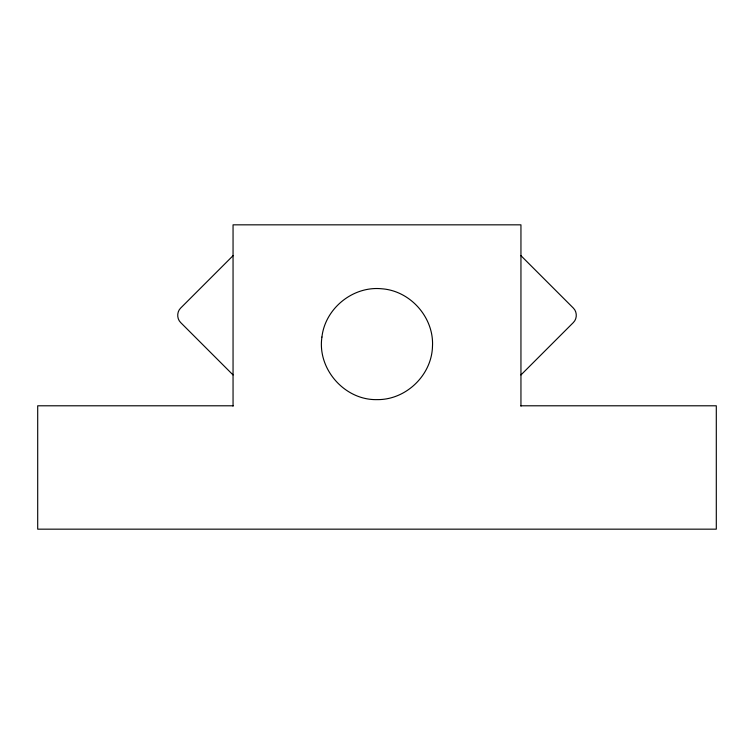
<?xml version="1.0" encoding="UTF-8"?>
<svg xmlns="http://www.w3.org/2000/svg" width="754" height="754" viewBox="0 0 754 754"><rect width="100%" height="100%" fill="white"/><g stroke="black" fill="none" stroke-linecap="round" stroke-linejoin="round"><path stroke-width="1.13" d="M233.052 255.672L180.687 308.037C176.728 311.854 176.728 318.763 180.687 322.58L233.052 374.945M520.948 374.945L573.313 322.58C577.272 318.763 577.272 311.854 573.313 308.037L520.948 255.672M233.052 405.793L37.7 405.793L37.7 529.167L716.3 529.167L716.3 405.793L520.948 405.793M520.948 406.161L520.948 224.833L233.052 224.833L233.052 406.161M321.93 337.047C317.085 368.989 344.701 400.365 377 399.62C405.831 400.082 431.712 375.275 432.476 346.454C434.153 317.67 410.468 290.761 381.712 288.773C353.023 285.87 325.134 308.395 321.93 337.047"/></g></svg>
